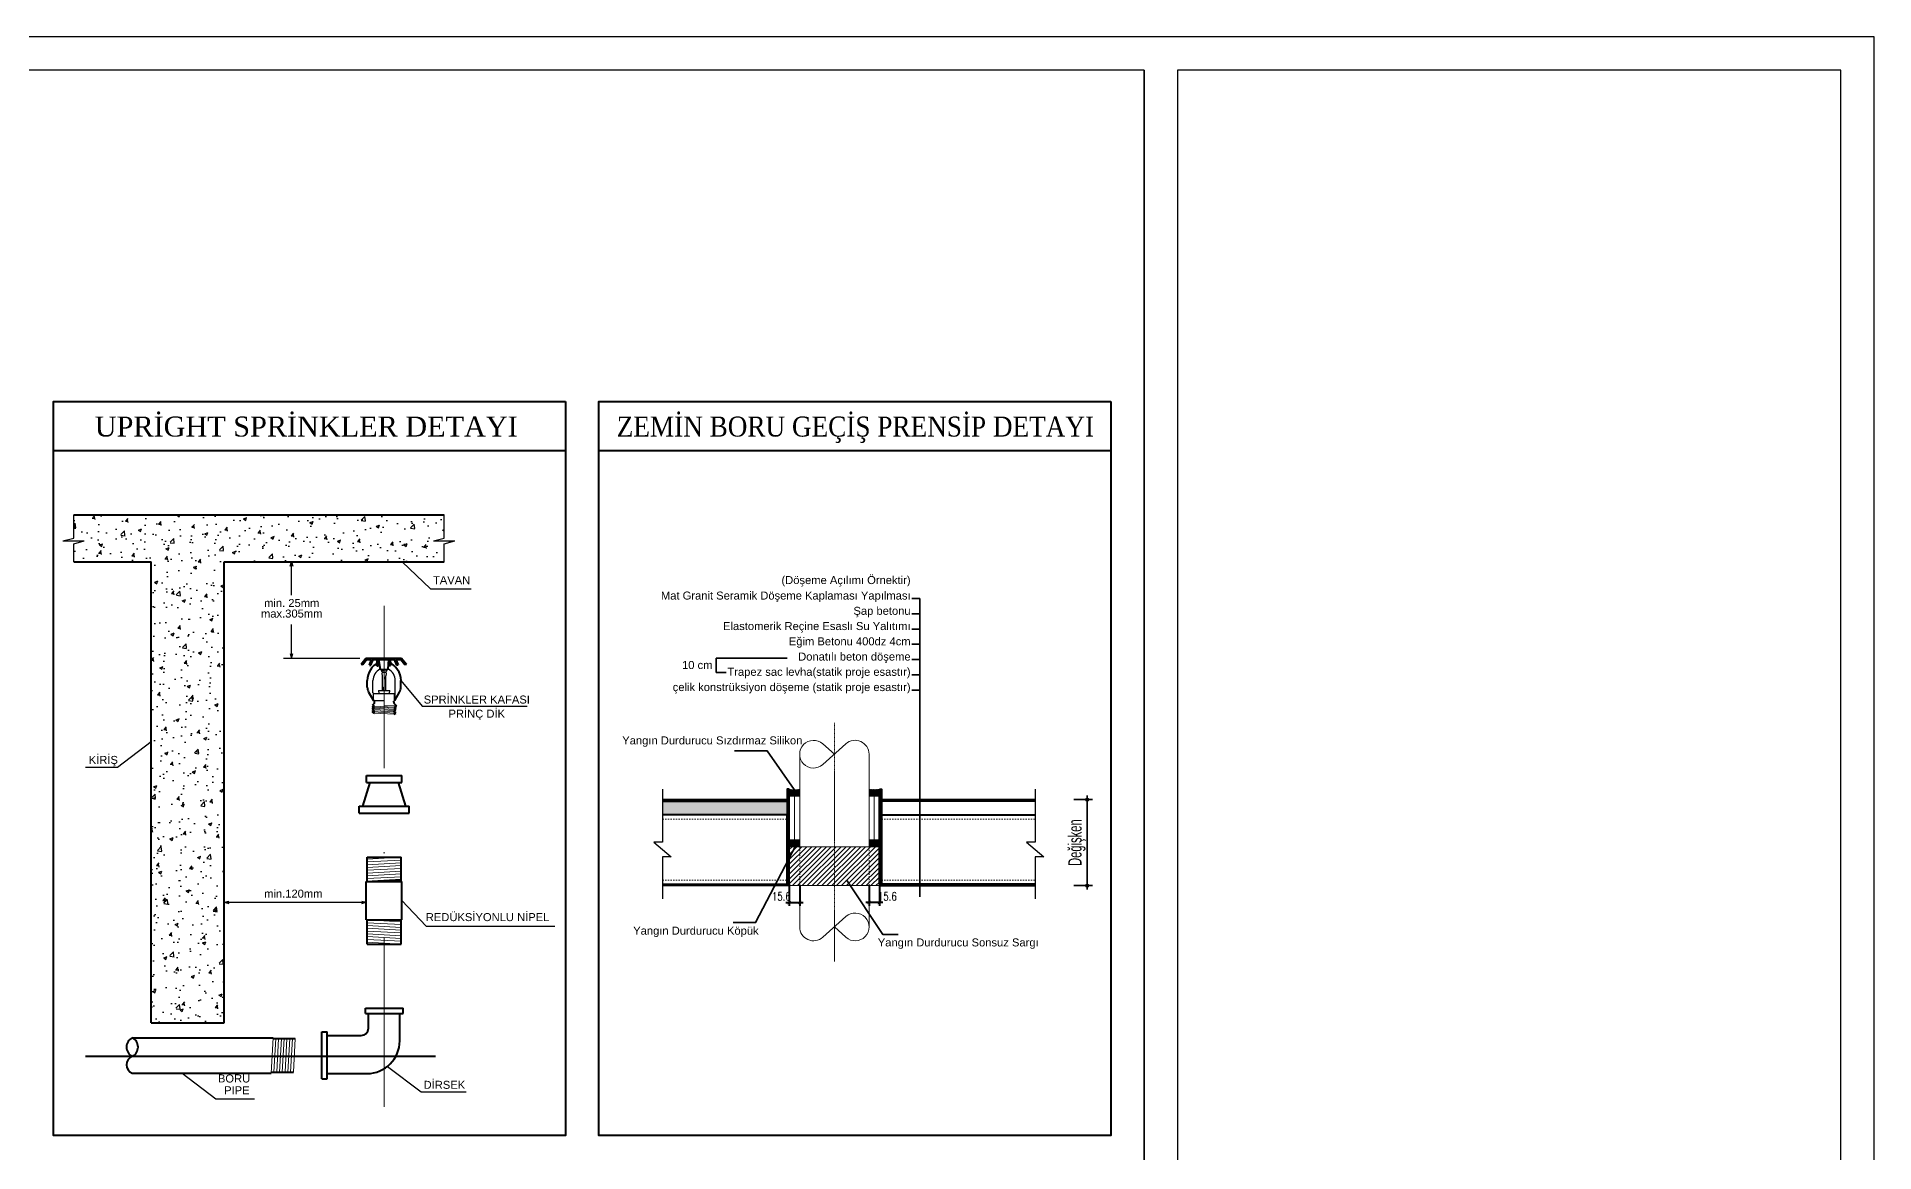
# Model space of a CAD drawing. Header units: centimetres. Extents: x 394264 to 551709, y 50011 to 59011.
# Drawn here: x 546197 to 551709, y 55663 to 59011 of the extents above; entities that cross this region are included whole.
import ezdxf
from ezdxf.enums import TextEntityAlignment as Align

# ---------------------------------------------------------------- set-up
doc = ezdxf.new("R2010")
doc.units = ezdxf.units.CM
for name, pattern in [('CENTER', [2, 1.25, -0.25, 0.25, -0.25]), ('DASHDOT', [25.4, 12.7, -6.35, 0, -6.35]), ('XKITLINE02', [4, 2, -2])]:
    doc.linetypes.add(name, pattern=pattern)
doc.layers.get('0').update_dxf_attribs({"lineweight": 9})
for name, color, linetype, lineweight in [('0-KRCN-DETAY-13', 21, 'Continuous', 13), ('0-KRCN-DETAY-25', 4, 'Continuous', 25), ('0-KRCN-DETAY-40', 3, 'Continuous', 40), ('0-KRCN-DETAY-YAZI', 71, 'Continuous', 35), ('0-KRCN-YNG-BORU', 1, 'boruYLINE', 40), ('0-KRCN-YNG-DETAY-13', 21, 'Continuous', 25), ('0-KRCN-YNG-DETAY-18', 31, 'Continuous', 18), ('0-KRCN-YNG-DETAY-25', 4, 'Continuous', 25), ('0-KRCN-YNG-DETAY-40', 3, 'Continuous', 40), ('0-KRCN-YNG-DETAY-ÇERÇEVE', 71, 'Continuous', 40), ('0-KRCN-YNG-YAZI', 71, 'Continuous', 35), ('0-KRCN-Z-ANTET', 71, 'Continuous', 30)]:
    doc.layers.add(name, color=color, linetype=linetype, lineweight=lineweight)
doc.styles.add('CAP', font='ARIALNB.TTF')
doc.styles.add('mm', font='times.ttf', dxfattribs={"height": 3.3})
doc.styles.add('ROMANS 5', font='romans.shx', dxfattribs={"width": 0.75, "height": 12.5})
doc.styles.get("Standard").update_dxf_attribs({"font": 'arial.ttf'})
doc.styles.add('Türker_Ölçü_100', font='arial.ttf', dxfattribs={"width": 0.6, "height": 20})
doc.styles.add('YAZI', font='arial.ttf', dxfattribs={"width": 0.6, "height": 40})
doc.linetypes.add('BATTING', pattern='A,0.0001,-0.1,[134,ltypeshp.shx,S=0.1,R=0,X=-0.1,Y=0],-0.2,[134,ltypeshp.shx,S=0.1,R=180,X=0.1,Y=0],-0.1', length=0.4001)
doc.linetypes.add('boruYLINE', pattern='A,50,-0.8,["Y",CAP,S=7,R=0,X=0,Y=-3],-7', length=57.8)
doc.dimstyles.new('DIM - scale5', dxfattribs={"dimtxt": 12.5, "dimasz": 5, "dimexe": 5, "dimexo": 0, "dimgap": 2.5, "dimtad": 1, "dimdec": 1, "dimrnd": 0.0025, "dimzin": 12, "dimdsep": 46, "dimtxsty": 'ROMANS 5', "dimblk": 'ARCHTICK', "dimcen": 0.05, "dimdle": 5, "dimclrd": 256, "dimclre": 256, "dimclrt": 7, "dimazin": 0, "dimtfac": 1, "dimtdec": 1, "dimtix": 1, "dimtmove": 2, "dimatfit": 2, "dimfxl": 1, "dimtolj": 1, "dimtzin": 0, "dimarcsym": 0})

# ---------------------------------------------------------------- blocks, each defined once
blk = doc.blocks.new('G$CDF806CD0')
at = {"layer": '0-KRCN-YNG-DETAY-13'}
h = blk.add_hatch(dxfattribs=at)
h.set_pattern_fill('AR-CONC', color=256, scale=0.27283, style=0)
h.set_pattern_definition([(50, (1416.027, -6418.163), (49.70544, -4.34866), [5.1974, -57.17153]), (355, (1416.027, -6418.163), (-9.6153, 52.126), [4.15793, -45.73722]), (100.451, (1420.17, -6418.526), (40.09032, 47.7771), [4.4171, -48.5883]), (46.1842, (1416.03, -6404.304), (73.9585, -11.4704), [7.7961, -85.7573]), (96.6356, (1422.19, -6405.26), (64.771, 67.5051), [6.6257, -72.8824]), (351.184, (1416.03, -6404.3), (64.7711, 67.505), [6.2369, -68.6058]), (21, (1422.957, -6407.77), (41.3651, -27.9011), [5.1974, -57.17153]), (326, (1422.957, -6407.77), (16.86145, 50.252), [4.15793, -45.73722]), (71.4514, (1426.404, -6410.094), (58.22642, 22.351), [4.4171, -48.5883]), (37.5, (1416.027, -6418.163), (0.842664, 23.06915), [0, -45.18283, 0, -46.43021, 0, -45.91047]), (7.5, (1416.027, -6418.163), (18.23041, 27.33227), [0, -26.47215, 0, -44.14335, 0, -17.49795]), (327.5, (1400.574, -6418.163), (36.993183, -1.562973), [0, -17.3247, 0, -54.05308, 0, -71.72428]), (317.5, (1393.644, -6418.163), (40.41409, 6.93711), [0, -22.52212, 0, -35.89679, 0, -50.93463])])
h.paths.add_polyline_path([(586.4, -240.6), (586.4, -213.5), (602.1, -209.4), (570.2, -209.4), (586.4, -205.2), (586.4, -170.1), (30.5, -170.1), (30.5, -205.2), (14.2, -209.4), (46.2, -209.4), (30.5, -213.5), (30.5, -240.6), (146.7, -240.6), (146.7, -932.8), (256.4, -932.8), (256.4, -751.7), (256.4, -240.6), (357.2, -240.6), (523, -240.6)])
at = {"layer": '0-KRCN-YNG-BORU'}
blk.add_line((48.1, -982.8, -108.5), (573, -982.8, -108.5), dxfattribs=at)
at = {"layer": '0-KRCN-YNG-DETAY-13'}
for p, q in [((355.2, -247.4, -108.5), (357.2, -240.6, -108.5)), ((357.2, -290.6, -108.5), (357.2, -240.6, -108.5)), ((357.2, -240.6, -108.5), (359.1, -247.4, -108.5)), ((523, -240.6, -108.5), (565.9, -281.4, -108.5)), ((565.9, -281.4, -108.5), (626.7, -281.4, -108.5)), ((357.2, -385.2, -108.5), (357.2, -334.6, -108.5)), ((345.1, -385.2, -108.5), (459.7, -385.2, -108.5)), ((355.2, -378.3, -108.5), (357.2, -385.2, -108.5)), ((357.2, -385.2, -108.5), (359.1, -378.3, -108.5)), ((521.4, -419, -108.5), (553.3, -457.2, -108.5)), ((553.3, -457.2, -108.5), (710.8, -457.2, -108.5)), ((96.2, -548.8, -108.5), (146.7, -510.6, -108.5)), ((48.2, -548.8, -108.5), (96.2, -548.8, -108.5)), ((256.4, -751.7, -108.5), (263.2, -749.8, -108.5)), ((256.4, -751.7, -108.5), (469.4, -751.7, -108.5)), ((256.4, -751.7, -108.5), (263.2, -753.7, -108.5)), ((462.6, -749.8, -108.5), (469.4, -751.7, -108.5)), ((462.6, -753.7, -108.5), (469.4, -751.7, -108.5)), ((522.7, -749.2, -108.5), (559.2, -787.4, -108.5)), ((559.2, -787.4, -108.5), (752.3, -787.4, -108.5)), ((193, -1008.2, -108.5), (243.6, -1046.4, -108.5)), ((501, -998.2, -108.5), (551.5, -1036.3, -108.5)), ((243.6, -1046.4, -108.5), (301.8, -1046.4, -108.5)), ((551.5, -1036.3, -108.5), (619.2, -1036.3, -108.5))]:
    blk.add_line(p, q, dxfattribs=at)
at = {"layer": '0-KRCN-YNG-DETAY-13', "linetype": 'DASHDOT', "lineweight": 0, "ltscale": 20}
blk.add_line((496.3, -1058.5, -108.5), (496.3, -306.8, -108.5), dxfattribs=at)
at = {"layer": '0-KRCN-YNG-DETAY-18'}
for p, q in [((491.6, -402.1, -108.5), (500.7, -402.7, -108.5)), ((491.6, -403.2, -108.5), (500.7, -403.7, -108.5)), ((491.6, -404.2, -108.5), (496.7, -404.5, -108.5)), ((494, -430.5, -108.5), (495.6, -428.9, -108.5)), ((494, -431.2, -108.5), (495.6, -429.6, -108.5)), ((494, -431.9, -108.5), (495.6, -430.3, -108.5)), ((494, -432.6, -108.5), (495.6, -431.1, -108.5)), ((496.4, -415.1, -108.5), (498.1, -413.5, -108.5)), ((496.4, -415.9, -108.5), (498.1, -414.2, -108.5)), ((496.4, -416.6, -108.5), (498.1, -414.9, -108.5)), ((478.2, -466, -108.5), (513.7, -467.7, -108.5)), ((478.3, -458.9, -108.5), (514, -460.5, -108.5)), ((478.4, -462.4, -108.5), (513.9, -464, -108.5)), ((481, -464.3, -108.5), (510.8, -465.7, -108.5)), ((481.3, -457.1, -108.5), (511, -458.7, -108.5)), ((481.4, -460.5, -108.5), (510.9, -462.2, -108.5)), ((481.9, -468, -108.5), (510.6, -469.4, -108.5)), ((496.2, -456.2, -108.5), (514.6, -456.7, -108.5)), ((470.8, -687, -108.5), (521.5, -684.1, -108.5)), ((470.8, -691.2, -108.5), (521.5, -688.3, -108.5)), ((470.8, -695.3, -108.5), (521.5, -692.5, -108.5)), ((470.8, -699.5, -108.5), (521.5, -696.7, -108.5)), ((470.8, -703.7, -108.5), (521.5, -700.8, -108.5)), ((470.8, -707.8, -108.5), (521.5, -705, -108.5)), ((470.8, -712, -108.5), (521.5, -709.2, -108.5)), ((470.8, -716.2, -108.5), (521.5, -713.3, -108.5)), ((469.4, -778.1, -108.5), (521.5, -781, -108.5)), ((470.8, -782.3, -108.5), (521.5, -785.2, -108.5)), ((470.8, -786.5, -108.5), (521.5, -789.3, -108.5)), ((470.8, -790.6, -108.5), (521.5, -793.5, -108.5)), ((470.8, -794.8, -108.5), (521.5, -797.7, -108.5)), ((470.8, -799, -108.5), (521.5, -801.8, -108.5)), ((470.8, -803.2, -108.5), (521.5, -806, -108.5)), ((470.8, -807.3, -108.5), (521.5, -810.2, -108.5)), ((470.8, -811.5, -108.5), (521.5, -814.3, -108.5)), ((326.6, -1008.2, -108.5), (329.6, -954.9, -108.5)), ((330.8, -1006.8, -108.5), (333.7, -956.1, -108.5)), ((335, -1006.8, -108.5), (337.8, -956.1, -108.5)), ((339.1, -1006.8, -108.5), (342, -956.1, -108.5)), ((343.3, -1006.8, -108.5), (346.2, -956.1, -108.5)), ((347.5, -1006.8, -108.5), (350.3, -956.1, -108.5)), ((351.6, -1006.8, -108.5), (354.5, -956.1, -108.5)), ((355.8, -1006.8, -108.5), (358.7, -956.1, -108.5)), ((360, -1006.8, -108.5), (362.8, -956.1, -108.5))]:
    blk.add_line(p, q, dxfattribs=at)
at = {"layer": '0-KRCN-YNG-DETAY-25'}
for p, q in [((30.5, -205.2, -108.5), (30.5, -170.1, -108.5)), ((586.4, -205.2, -108.5), (586.4, -170.1, -108.5)), ((14.2, -209.4, -108.5), (30.5, -205.2, -108.5)), ((14.2, -209.4, -108.5), (46.2, -209.4, -108.5)), ((30.5, -213.5, -108.5), (46.2, -209.4, -108.5)), ((30.5, -240.6, -108.5), (30.5, -213.5, -108.5)), ((570.2, -209.4, -108.5), (586.4, -205.2, -108.5)), ((570.2, -209.4, -108.5), (602.1, -209.4, -108.5)), ((586.4, -213.5, -108.5), (602.1, -209.4, -108.5)), ((586.4, -240.6, -108.5), (586.4, -213.5, -108.5)), ((489.8, -401.9, -108.5), (496.2, -401.9, -108.5)), ((491.6, -402.1, -108.5), (491.9, -401.9, -108.5)), ((491.6, -402.1, -108.5), (492.5, -402.7, -108.5)), ((491.6, -403.2, -108.5), (492.5, -402.7, -108.5)), ((491.6, -403.2, -108.5), (492.5, -403.7, -108.5)), ((491.6, -404.2, -108.5), (492.5, -403.7, -108.5)), ((491.6, -404.2, -108.5), (492.5, -404.7, -108.5)), ((492.3, -404.8, -108.5), (492.5, -404.7, -108.5)), ((492.3, -404.8, -108.5), (493.6, -406.2, -108.5)), ((493.6, -406.2, -108.5), (498.7, -406.2, -108.5)), ((493.6, -433.7, -108.5), (493.6, -411.8, -108.5)), ((496.2, -401.9, -108.5), (502.5, -401.9, -108.5)), ((498.7, -406.2, -108.5), (500.3, -404.5, -108.5)), ((498.7, -433.7, -108.5), (498.7, -411.8, -108.5)), ((499.8, -402.1, -108.5), (500.1, -401.9, -108.5)), ((499.8, -402.1, -108.5), (500.7, -402.7, -108.5)), ((499.8, -403.2, -108.5), (500.7, -402.7, -108.5)), ((499.8, -403.2, -108.5), (500.7, -403.7, -108.5)), ((499.8, -404.2, -108.5), (500.7, -403.7, -108.5)), ((499.8, -404.2, -108.5), (500.3, -404.5, -108.5)), ((479.4, -437.3, -108.5), (479.4, -419, -108.5)), ((480.2, -448.8, -108.5), (480.2, -438.2, -108.5)), ((480.3, -438.2, -108.5), (496.2, -438.2, -108.5)), ((487.6, -433.6, -108.5), (496.2, -433.6, -108.5)), ((487.6, -433.6, -108.5), (488, -438.2, -108.5)), ((496.2, -433.6, -108.5), (504.7, -433.6, -108.5)), ((496.2, -438.2, -108.5), (512, -438.2, -108.5)), ((504.3, -438.2, -108.5), (504.7, -433.6, -108.5)), ((512.9, -437.3, -108.5), (512.9, -419, -108.5)), ((480.2, -448.8, -108.5), (496.2, -448.8, -108.5))]:
    blk.add_line(p, q, dxfattribs=at)
for centre, radius, start, end in [((498.6, -419, -108.5), 19.2, 117.266, 180), ((496.2, -408.5, -108.5), 3.37, 136.8087, 209.1417), ((490.3, -411.8, -108.5), 3.37, 0, 29.1417), ((496.2, -408.5, -108.5), 3.37, 330.8583, 43.1913), ((502, -411.8, -108.5), 3.37, 150.8583, 180), ((493.7, -419, -108.5), 19.2, 0, 62.734), ((480.3, -437.3, -108.5), 0.852, 180, 270), ((512, -437.3, -108.5), 0.852, 270, 0)]:
    blk.add_arc(centre, radius, start, end, dxfattribs=at)
at = {"layer": '0-KRCN-YNG-DETAY-40'}
for p, q in [((30.5, -170.1, -108.5), (586.4, -170.1, -108.5)), ((30.5, -240.6, -108.5), (146.7, -240.6, -108.5)), ((146.7, -932.8, -108.5), (146.7, -240.6, -108.5)), ((256.4, -932.8, -108.5), (256.4, -240.6, -108.5)), ((256.4, -240.6, -108.5), (586.4, -240.6, -108.5)), ((461.5, -394.4, -108.5), (468.7, -385.2, -108.5)), ((468.7, -385.2, -108.5), (522.3, -385.2, -108.5)), ((522.3, -385.2, -108.5), (529.6, -394.4, -108.5)), ((461.5, -394.4, -108.5), (464, -394.6, -108.5)), ((464, -394.6, -108.5), (469.7, -387.3, -108.5)), ((469.7, -387.3, -108.5), (477.4, -387.3, -108.5)), ((474, -395.7, -108.5), (477.4, -387.3, -108.5)), ((474, -395.7, -108.5), (476.2, -395.9, -108.5)), ((476.2, -395.9, -108.5), (479.7, -387.3, -108.5)), ((479.7, -387.3, -108.5), (485.9, -387.3, -108.5)), ((485.1, -396.8, -108.5), (485.9, -387.3, -108.5)), ((485.1, -396.8, -108.5), (487.2, -397.1, -108.5)), ((487.2, -397.1, -108.5), (488, -387.3, -108.5)), ((487.9, -387.3, -108.5), (490.1, -401.9, -108.5)), ((488, -387.3, -108.5), (503.1, -387.3, -108.5)), ((502.2, -401.9, -108.5), (503.1, -387.3, -108.5)), ((503.1, -387.3, -108.5), (503.9, -396.5, -108.5)), ((503.9, -396.5, -108.5), (505.9, -396.4, -108.5)), ((505.2, -387.3, -108.5), (511.4, -387.3, -108.5)), ((505.2, -387.3, -108.5), (505.9, -396.4, -108.5)), ((511.4, -387.3, -108.5), (514.8, -395.7, -108.5)), ((513.7, -387.3, -108.5), (517, -395.5, -108.5)), ((513.7, -387.3, -108.5), (521.3, -387.3, -108.5)), ((514.8, -395.7, -108.5), (517, -395.5, -108.5)), ((521.3, -387.3, -108.5), (527.1, -394.6, -108.5)), ((527.1, -394.6, -108.5), (529.6, -394.4, -108.5)), ((470.9, -428.7, -108.5), (470.9, -419, -108.5)), ((472.9, -436.2, -108.5), (480.2, -448.8, -108.5)), ((512.1, -448.8, -108.5), (519.4, -436.2, -108.5)), ((512.1, -448.8, -108.5), (512.1, -438.2, -108.5)), ((521.4, -428.7, -108.5), (521.4, -419, -108.5)), ((478.2, -466, -108.5), (481.5, -464, -108.5)), ((478.2, -466, -108.5), (481.9, -468, -108.5)), ((478.3, -458.9, -108.5), (481.3, -457.1, -108.5)), ((478.3, -458.9, -108.5), (481.4, -460.5, -108.5)), ((478.4, -462.4, -108.5), (481.4, -460.5, -108.5)), ((478.4, -462.4, -108.5), (481.5, -464, -108.5)), ((478.7, -455.7, -108.5), (480.7, -453.8, -108.5)), ((478.7, -455.7, -108.5), (481.3, -457.1, -108.5)), ((481.7, -451.3, -108.5), (481.7, -450, -108.5)), ((510.6, -451.3, -108.5), (510.6, -450, -108.5)), ((510.6, -469.4, -108.5), (513.7, -467.7, -108.5)), ((510.7, -465.7, -108.5), (513.7, -467.7, -108.5)), ((510.8, -465.7, -108.5), (513.9, -464, -108.5)), ((510.9, -462.2, -108.5), (514, -460.5, -108.5)), ((510.9, -462.2, -108.5), (513.9, -464, -108.5)), ((511, -458.7, -108.5), (514.6, -456.7, -108.5)), ((511, -458.7, -108.5), (514, -460.5, -108.5)), ((511.6, -453.8, -108.5), (514.6, -456.7, -108.5)), ((464.1, -607.4, -108.5), (475, -571.8, -108.5)), ((469.5, -571.8, -108.5), (469.5, -561.2, -108.5)), ((469.6, -561.2, -108.5), (522.9, -561.2, -108.5)), ((469.6, -571.8, -108.5), (469.7, -571.8, -108.5)), ((469.6, -571.8, -108.5), (522.8, -571.8, -108.5)), ((517.3, -571.8, -108.5), (528.2, -607.4, -108.5)), ((522.8, -571.8, -108.5), (522.8, -561.2, -108.5)), ((458.6, -618.1, -108.5), (458.6, -607.4, -108.5)), ((458.6, -607.4, -108.5), (533.7, -607.4, -108.5)), ((458.6, -618.1, -108.5), (533.7, -618.1, -108.5)), ((533.7, -618.1, -108.5), (533.7, -607.4, -108.5)), ((470.8, -684.1, -108.5), (521.5, -684.1, -108.5)), ((470.8, -720.3, -108.5), (470.8, -684.1, -108.5)), ((521.5, -720.4, -108.5), (521.5, -684.1, -108.5)), ((469.4, -720.4, -108.5), (521.5, -717.5, -108.5)), ((469.4, -720.4, -108.5), (522.7, -720.4, -108.5)), ((469.4, -778.1, -108.5), (469.4, -720.4, -108.5)), ((522.7, -778.1, -108.5), (522.7, -720.4, -108.5)), ((469.4, -778.1, -108.5), (522.7, -778.1, -108.5)), ((470.8, -814.3, -108.5), (470.8, -778.2, -108.5)), ((521.5, -814.3, -108.5), (521.5, -778.1, -108.5)), ((470.8, -814.3, -108.5), (521.5, -814.3, -108.5)), ((146.7, -932.8, -108.5), (256.4, -932.8, -108.5)), ((468.1, -918.5, -108.5), (468.1, -910.5, -108.5)), ((468.1, -910.5, -108.5), (524.5, -910.5, -108.5)), ((468.1, -918.5, -108.5), (524.5, -918.5, -108.5)), ((472.5, -940.7, -108.5), (472.5, -918.5, -108.5)), ((519.6, -959.6, -108.5), (519.6, -918.5, -108.5)), ((524.5, -918.5, -108.5), (524.5, -910.5, -108.5)), ((118.4, -954.9, -108.5), (329.6, -954.9, -108.5)), ((329.4, -956.1, -108.5), (362.8, -956.1, -108.5)), ((402.6, -1016.7, -108.5), (402.6, -946.2, -108.5)), ((402.6, -946.2, -108.5), (410.6, -946.2, -108.5)), ((410.6, -1016.7, -108.5), (410.6, -946.2, -108.5)), ((410.6, -951.7, -108.5), (461.6, -951.7, -108.5)), ((118.4, -1008.2, -108.5), (326.6, -1008.2, -108.5)), ((326.7, -1006.8, -108.5), (360, -1006.8, -108.5)), ((402.6, -1016.7, -108.5), (410.6, -1016.7, -108.5)), ((410.6, -1008.8, -108.5), (470.5, -1008.8, -108.5))]:
    blk.add_line(p, q, dxfattribs=at)
for centre, radius, start, end in [((502, -419, -108.5), 31.1, 117.2995, 180), ((487, -390.1, -108.5), 1.43, 298.3142, 339.5764), ((504.2, -390, -108.5), 1.43, 200.4236, 241.6858), ((489.3, -420.1, -108.5), 32.2, 1.9898, 63.6228), ((485.8, -428.7, -108.5), 14.9, 180, 210), ((506.5, -428.7, -108.5), 14.9, 330, 0), ((480.5, -450, -108.5), 1.19, 0, 90), ((478.3, -451.3, -108.5), 3.41, 315, 0), ((511.8, -450, -108.5), 1.19, 90, 180), ((514, -451.3, -108.5), 3.41, 180, 225), ((125.4, -968.9, -108.5), 15.7, 116.8487, 243.1513), ((111.3, -968.9, -108.5), 15.7, 296.8487, 63.1513), ((461.6, -940.7, -108.5), 10.9, 270, 0), ((470.5, -959.6, -108.5), 49.1, 270, 0), ((123.1, -995.5, -108.5), 13.5, 110.5773, 249.4227)]:
    blk.add_arc(centre, radius, start, end, dxfattribs=at)
at = {"layer": '0-KRCN-YNG-DETAY-ÇERÇEVE'}
blk.add_line((0, -73.9), (768.2, -73.9), dxfattribs=at)
blk.add_lwpolyline([(768.2, 0), (768.2, -1101.8), (0, -1101.8), (0, 0)], close=True, dxfattribs=at)
at = {"layer": '0-KRCN-YNG-YAZI'}
for s, height, style, p in [('UPRİGHT SPRİNKLER DETAYI', 30, 'mm', (379.3, -52.7)), ('TAVAN', 12, 'YAZI', (597.3, -274.3, -108.5)), ('min. 25mm', 12, 'YAZI', (357.5, -308.5, -108.5)), ('max.305mm', 12, 'YAZI', (357.5, -324.4, -108.5)), ('SPRİNKLER KAFASI', 12.005, 'YAZI', (635.1, -453.4, -108.5)), ('PRİNÇ DİK', 12, 'YAZI', (635.1, -474.6, -108.5)), ('KİRİŞ', 12, 'YAZI', (74.9, -544, -108.5)), ('min.120mm', 12, 'YAZI', (359.9, -744.7, -108.5)), ('REDÜKSİYONLU NİPEL', 12.005, 'YAZI', (651.3, -779.9, -108.5)), ('BORU', 12, 'YAZI', (271, -1022.1, -108.5)), ('DİRSEK', 12, 'YAZI', (586.5, -1031.6, -108.5)), ('PIPE', 12, 'YAZI', (275.2, -1039.8, -108.5))]:
    blk.add_text(s, height=height, dxfattribs=dict(at, style=style)).set_placement(p, align=Align.CENTER)
blk = doc.blocks.new('*U197')
at = {"layer": '0-KRCN-YNG-DETAY-ÇERÇEVE', "xscale": 2, "yscale": 2, "zscale": 2}
blk.add_blockref('G$CDF806CD0', (0, 0), dxfattribs=at)
blk = doc.blocks.new('_ArchTick')
at = {"color": 0, "linetype": 'ByBlock', "const_width": 0.15}
blk.add_lwpolyline([(-0.5, -0.5), (0.5, 0.5)], dxfattribs=at)
blk = doc.blocks.new('*D249')
at = {"layer": '0-KRCN-DETAY-YAZI', "linetype": 'ByBlock', "lineweight": -2, "transparency": 16777216}
for p, q in [((405.3, -726.7), (405.3, -757.1)), ((420.9, -726.7), (420.9, -757.1)), ((425.9, -752.1), (400.3, -752.1))]:
    blk.add_line(p, q, dxfattribs=at)
at = {"layer": 'Defpoints', "color": 0, "transparency": 16777216}
for p in [(405.3, -726.7), (420.9, -726.7), (405.3, -752.1)]:
    blk.add_point(p, dxfattribs=at)
at = {"layer": '0-KRCN-DETAY-YAZI', "linetype": 'ByBlock', "lineweight": -2, "transparency": 16777216, "xscale": 5, "yscale": 5, "zscale": 5, "rotation": 180}
blk.add_blockref('_ArchTick', (405.3, -752.1), dxfattribs=at)
at = {"layer": '0-KRCN-DETAY-YAZI', "linetype": 'ByBlock', "lineweight": -2, "transparency": 16777216, "xscale": 5, "yscale": 5, "zscale": 5}
blk.add_blockref('_ArchTick', (420.9, -752.1), dxfattribs=at)
at = {"layer": '0-KRCN-DETAY-YAZI', "color": 7, "lineweight": 0, "transparency": 16777216, "insert": (432.8, -742.8), "char_height": 12.5, "attachment_point": 5, "style": 'ROMANS 5'}
blk.add_mtext('\\A1;15.6', dxfattribs=at)
blk = doc.blocks.new('*D250')
at = {"layer": '0-KRCN-DETAY-YAZI', "linetype": 'ByBlock', "lineweight": -2, "transparency": 16777216}
for p, q in [((285.6, -726.7), (285.6, -757.1)), ((301.3, -726.7), (301.3, -757.1)), ((280.6, -752.1), (306.3, -752.1))]:
    blk.add_line(p, q, dxfattribs=at)
at = {"layer": 'Defpoints', "color": 0, "transparency": 16777216}
for p in [(285.6, -726.7), (301.3, -726.7), (301.3, -752.1)]:
    blk.add_point(p, dxfattribs=at)
at = {"layer": '0-KRCN-DETAY-YAZI', "linetype": 'ByBlock', "lineweight": -2, "transparency": 16777216, "xscale": 5, "yscale": 5, "zscale": 5, "rotation": 180}
blk.add_blockref('_ArchTick', (285.6, -752.1), dxfattribs=at)
at = {"layer": '0-KRCN-DETAY-YAZI', "linetype": 'ByBlock', "lineweight": -2, "transparency": 16777216, "xscale": 5, "yscale": 5, "zscale": 5}
blk.add_blockref('_ArchTick', (301.3, -752.1), dxfattribs=at)
at = {"layer": '0-KRCN-DETAY-YAZI', "color": 7, "lineweight": 0, "transparency": 16777216, "insert": (273.8, -742.8), "char_height": 12.5, "attachment_point": 5, "style": 'ROMANS 5'}
blk.add_mtext('\\A1;15.6', dxfattribs=at)
blk = doc.blocks.new('G$C9C654D03')
at = {"layer": '0-KRCN-DETAY-13'}
h = blk.add_hatch(dxfattribs=at)
h.set_pattern_fill('_USER', color=256, scale=1.040763, angle=45, style=0, pattern_type=0)
h.set_pattern_definition([(45, (-234993.522, -7224.3125), (-0.735930735, 0.735930735), [])])
h.paths.add_polyline_path([(282.52, -582.03), (285.65, -582.03), (285.65, -724.61), (282.52, -724.61)])
at = {"layer": '0-KRCN-DETAY-13', "linetype": 'Continuous', "lineweight": 0}
h = blk.add_hatch(dxfattribs=at)
h.set_pattern_fill('_USER', color=256, scale=0.650477, angle=225, style=0, pattern_type=0)
h.set_pattern_definition([(315, (135636.169, 30940.4857), (-0.4599567094, -0.4599567094), [])])
edge = h.paths.add_edge_path()
edge.add_line((301.26, -582.03), (301.26, -592.44))
edge.add_line((301.26, -592.44), (285.65, -592.44))
edge.add_line((285.65, -592.44), (285.65, -582.03))
edge.add_arc((293.45, -551.29), 31.71, 255.74997, 284.25003)
h = blk.add_hatch(dxfattribs=at)
h.set_pattern_fill('_USER', color=256, scale=0.650477, angle=225, style=0, pattern_type=0)
h.set_pattern_definition([(225, (-134934.78183, 30940.4857), (0.4599567094, -0.4599567094), [])])
edge = h.paths.add_edge_path()
edge.add_line((405.33, -582.03), (405.33, -592.44))
edge.add_line((405.33, -592.44), (420.95, -592.44))
edge.add_line((420.95, -592.44), (420.95, -582.03))
edge.add_arc((413.14, -554.76), 28.36, 254.02452, 285.97548, ccw=False)
at = {"layer": '0-KRCN-DETAY-13'}
h = blk.add_hatch(dxfattribs=at)
h.set_pattern_fill('_USER', color=256, scale=1.040763, angle=45, style=0, pattern_type=0)
h.set_pattern_definition([(45, (-234855.1005, -7224.3125), (-0.735930735, 0.735930735), [])])
h.paths.add_polyline_path([(420.95, -582.03), (424.07, -582.03), (424.07, -724.61), (420.95, -724.61)])
at = {"layer": '0-KRCN-DETAY-13', "linetype": 'Continuous', "lineweight": 0}
h = blk.add_hatch(dxfattribs=at)
h.set_pattern_fill('_USER', color=256, scale=0.650477, angle=225, style=0, pattern_type=0)
h.set_pattern_definition([(45, (135636.169, -32190.9285), (-0.4599567094, 0.4599567094), [])])
edge = h.paths.add_edge_path()
edge.add_line((301.26, -668.41), (301.26, -658.01))
edge.add_line((301.26, -658.01), (285.65, -658.01))
edge.add_line((285.65, -658.01), (285.65, -668.41))
edge.add_arc((293.45, -699.15), 31.71, 75.74997, 104.25003, ccw=False)
h = blk.add_hatch(dxfattribs=at)
h.set_pattern_fill('_USER', color=256, scale=0.650477, angle=225, style=0, pattern_type=0)
h.set_pattern_definition([(45, (135755.8568, -32190.9285), (-0.4599567094, 0.4599567094), [])])
edge = h.paths.add_edge_path()
edge.add_line((420.95, -668.41), (420.95, -658.01))
edge.add_line((420.95, -658.01), (405.33, -658.01))
edge.add_line((405.33, -658.01), (405.33, -668.41))
edge.add_arc((413.14, -699.15), 31.71, 75.74997, 104.25003, ccw=False)
h = blk.add_hatch(dxfattribs=at)
h.set_pattern_fill('_USER', color=256, scale=5.203816, angle=45, style=0, pattern_type=0)
h.set_pattern_definition([(45, (213846.2413, -51575.2116), (-3.67965367, 3.67965367), [])])
h.paths.add_polyline_path([(420.95, -726.7), (420.95, -668.41), (285.65, -668.41), (285.65, -726.7)])
at = {"layer": '0-KRCN-DETAY-13', "linetype": 'CENTER', "ltscale": 0.2}
blk.add_line((353.3, -840.69, 60691.07), (353.3, -482.59, 60691.07), dxfattribs=at)
at = {"layer": '0-KRCN-DETAY-13', "linetype": 'BATTING', "lineweight": 0, "ltscale": 0.7}
for p, q in [((293.45, -658.01, 60691.07), (293.45, -592.44, 60691.07)), ((413.14, -658.01, 60691.07), (413.14, -592.44, 60691.07))]:
    blk.add_line(p, q, dxfattribs=at)
at = {"layer": '0-KRCN-DETAY-13', "linetype": 'Continuous', "lineweight": 0, "elevation": 60691.07}
for points in [[(301.26, -582.03), (301.26, -592.44), (285.65, -592.44), (285.65, -582.03, 0.125)], [(405.33, -582.03), (405.33, -592.44), (420.95, -592.44), (420.95, -582.03, -0.125)], [(301.26, -668.41), (301.26, -658.01), (285.65, -658.01), (285.65, -668.41, -0.125)], [(405.33, -668.41), (405.33, -658.01), (420.95, -658.01), (420.95, -668.41, 0.125)]]:
    blk.add_lwpolyline(points, format="xyb", close=True, dxfattribs=at)
at = {"layer": '0-KRCN-DETAY-13', "elevation": 60691.07}
blk.add_lwpolyline([(424.07, -620.54), (654.6, -620.54), (654.6, -599.72), (424.07, -599.72)], close=True, dxfattribs=at)
at = {"layer": '0-KRCN-DETAY-13', "linetype": 'Continuous', "lineweight": 0, "elevation": 60691.07}
blk.add_lwpolyline([(285.65, -726.7), (420.95, -726.7), (420.95, -668.41), (285.65, -668.41)], close=True, dxfattribs=at)
at = {"layer": '0-KRCN-DETAY-13'}
blk.add_solid([(282.52, -599.72, 60691.07), (95.49, -599.72, 60691.07), (282.52, -620.54, 60691.07), (95.49, -620.54, 60691.07)], dxfattribs=at)
at = {"layer": '0-KRCN-DETAY-25', "elevation": 60691.07}
for points in [[(95.49, -582.03), (95.49, -661.65), (82.48, -661.65), (108.5, -683.5), (95.49, -683.5), (95.49, -746.47)], [(654.6, -582.03), (654.6, -661.65), (641.59, -661.65), (667.61, -683.5), (654.6, -683.5), (654.6, -746.47)]]:
    blk.add_lwpolyline(points, dxfattribs=at)
at = {"layer": '0-KRCN-DETAY-40', "lineweight": 20, "ltscale": 1.1}
for p, q in [((301.26, -668.41, 60691.07), (301.26, -529.43, 60691.07)), ((405.33, -668.41, 60691.07), (405.33, -529.43, 60691.07)), ((301.26, -788.65, 60691.07), (301.26, -726.7, 60691.07)), ((405.33, -788.65, 60691.07), (405.33, -726.7, 60691.07))]:
    blk.add_line(p, q, dxfattribs=at)
at = {"layer": '0-KRCN-DETAY-40'}
for p, q in [((95.49, -597.64, 60691.07), (281.48, -597.64, 60691.07)), ((281.48, -599.72, 60691.07), (281.48, -597.64, 60691.07)), ((425.11, -597.64, 60691.07), (654.6, -597.64, 60691.07)), ((425.11, -599.72, 60691.07), (425.11, -597.64, 60691.07)), ((282.52, -724.61, 60691.07), (282.52, -620.54, 60691.07)), ((424.07, -724.61, 60691.07), (424.07, -620.54, 60691.07))]:
    blk.add_line(p, q, dxfattribs=at)
at = {"layer": '0-KRCN-DETAY-40', "linetype": 'XKITLINE02', "lineweight": 0}
for p, q in [((95.49, -626.78, 60691.07), (282.52, -626.78, 60691.07)), ((424.07, -626.78, 60691.07), (654.6, -626.78, 60691.07)), ((301.26, -726.7, 60691.07), (301.26, -668.41, 60691.07)), ((405.33, -726.7, 60691.07), (405.33, -668.41, 60691.07)), ((95.49, -718.37, 60691.07), (282.52, -718.37, 60691.07)), ((424.07, -718.37, 60691.07), (654.6, -718.37, 60691.07))]:
    blk.add_line(p, q, dxfattribs=at)
at = {"layer": '0-KRCN-DETAY-40', "lineweight": 20, "ltscale": 1.1, "elevation": 60691.07}
for points in [[(405.33, -529.43, 0.6482315), (370.64, -513.91), (335.95, -544.94, -2.236068), (335.95, -513.91), (353.3, -529.43)], [(301.26, -788.65, 0.6482315), (335.95, -804.17), (370.64, -773.14, -2.236068), (370.64, -804.17), (353.3, -788.65)]]:
    blk.add_lwpolyline(points, format="xyb", dxfattribs=at)
at = {"layer": '0-KRCN-DETAY-40', "elevation": 60691.07}
for points in [[(95.49, -599.72), (282.52, -599.72), (282.52, -620.54), (95.49, -620.54)], [(95.49, -599.72), (282.52, -599.72), (282.52, -620.54), (95.49, -620.54)], [(654.6, -599.72), (424.07, -599.72), (424.07, -620.54), (654.6, -620.54)], [(95.49, -724.61), (285.65, -724.61), (285.65, -726.7), (95.49, -726.7)]]:
    blk.add_lwpolyline(points, dxfattribs=at)
for points in [[(285.65, -582.03), (282.52, -582.03), (282.52, -724.61), (285.65, -724.61)], [(420.95, -582.03), (424.07, -582.03), (424.07, -724.61), (420.95, -724.61)], [(420.95, -726.7), (654.6, -726.7), (654.6, -724.61), (420.95, -724.61)]]:
    blk.add_lwpolyline(points, close=True, dxfattribs=at)
at = {"layer": '0-KRCN-DETAY-40'}
for points in [[(285.65, -724.61, 60691.07), (95.49, -724.61, 60691.07), (285.65, -726.7, 60691.07), (95.49, -726.7, 60691.07)], [(420.95, -724.61, 60691.07), (654.6, -724.61, 60691.07), (420.95, -726.7, 60691.07), (654.6, -726.7, 60691.07)]]:
    blk.add_solid(points, dxfattribs=at)
at = {"layer": '0-KRCN-YNG-DETAY-ÇERÇEVE'}
blk.add_line((0, -73.9), (768.18, -73.9), dxfattribs=at)
blk.add_lwpolyline([(768.18, 0), (768.18, -1101.82), (0, -1101.82), (0, 0)], close=True, dxfattribs=at)
at = {"layer": '0-KRCN-YNG-YAZI'}
for p, q in [((481.27, -295.76, 60691.07), (469.27, -295.76, 60691.07)), ((481.27, -743.35, 60691.07), (481.27, -295.76, 60691.07)), ((481.27, -318.65, 60691.07), (469.27, -318.65, 60691.07)), ((481.27, -341.54, 60691.07), (469.27, -341.54, 60691.07)), ((176.08, -406.88, 60691.07), (176.08, -385.51, 60691.07)), ((481.27, -364.43, 60691.07), (469.27, -364.43, 60691.07)), ((481.27, -387.32, 60691.07), (469.27, -387.32, 60691.07)), ((481.27, -387.32, 60691.07), (469.27, -387.32, 60691.07)), ((481.27, -410.2, 60691.07), (469.27, -410.2, 60691.07)), ((481.27, -410.2, 60691.07), (469.27, -410.2, 60691.07)), ((481.27, -433.09, 60691.07), (469.27, -433.09, 60691.07)), ((481.27, -433.09, 60691.07), (469.27, -433.09, 60691.07)), ((712.65, -597.64, 60691.07), (740.65, -597.64, 60691.07)), ((730.15, -597.64, 60691.07), (735.15, -597.64, 60691.07)), ((732.65, -591.64, 60691.07), (732.65, -603.64, 60691.07)), ((732.65, -598.04, 60691.07), (732.65, -726.3, 60691.07)), ((712.65, -726.7, 60691.07), (740.65, -726.7, 60691.07)), ((730.15, -726.7, 60691.07), (735.15, -726.7, 60691.07)), ((732.65, -720.7, 60691.07), (732.65, -732.7, 60691.07))]:
    blk.add_line(p, q, dxfattribs=at)
at = {"layer": '0-KRCN-YNG-YAZI', "elevation": 60691.07}
for points in [[(282.53, -385.51), (176.08, -385.51)], [(190.96, -406.88), (176.08, -406.88)], [(296.57, -587.4), (252.52, -524.52), (203.33, -524.52)], [(296.57, -664.27), (235.12, -782.24), (201.74, -782.24)], [(449.09, -800.09), (426.19, -800.09), (371.4, -717.76)]]:
    blk.add_lwpolyline(points, dxfattribs=at)
at = {"layer": '0-KRCN-YNG-YAZI'}
for centre in [(732.65, -597.64, 60691.07), (732.65, -726.7, 60691.07)]:
    blk.add_circle(centre, 2, dxfattribs=at)
at = {"layer": '0-KRCN-YNG-YAZI', "style": 'mm', "width": 0.9}
blk.add_text('ZEMİN BORU GEÇİŞ PRENSİP DETAYI', height=30, dxfattribs=at).set_placement((384.84, -52.73), align=Align.CENTER)
at = {"layer": '0-KRCN-YNG-YAZI'}
for s, insert, char_height, attachment_point in [('(Döşeme Açılımı Örnektir)', (467.66, -262.1, 60691.07), 12.0015, 3), ('Mat Granit Seramik Döşeme Kaplaması Yapılması ', (467.66, -285.36, 60691.07), 12.0015, 3), ('Elastomerik Reçine Esaslı Su Yalıtımı ', (467.66, -331.14, 60691.07), 12.0015, 3), ('Şap betonu', (467.66, -308.25, 60691.07), 12.001, 3), ('\\A1;Eğim Betonu 400dz 4cm', (467.66, -354.03, 60691.07), 12.0015, 3), ('\\A1;{\\fArial|b0|i0|c162|p34;Donatılı beton döşeme  }', (467.66, -376.91, 60691.07), 12.0015, 3), ('\\A1;{\\fArial|b0|i0|c162|p34;10 cm} ', (170.46, -389.61, 60691.07), 12.0015, 3), ('\\A1;Trapez sac levha({\\A0;statik proje} esastır)  ', (467.66, -399.8, 60691.07), 12.0015, 3), ('çelik konstrüksiyon döşeme (statik proje esastır)', (467.66, -422.69, 60691.07), 12.0015, 3), ('Yangın Durdurucu Sızdırmaz Silikon', (35.08, -502.72, 60691.07), 12.0015, 1), ('Yangın Durdurucu Köpük', (51.49, -788.24, 60691.07), 12.0015, 1), ('Yangın Durdurucu Sonsuz Sargı', (418.41, -805.91, 60691.07), 12.0015, 1)]:
    blk.add_mtext(s, dxfattribs=dict(at, insert=insert, char_height=char_height, attachment_point=attachment_point))
at = {"layer": '0-KRCN-YNG-YAZI', "insert": (717.21, -662.17, 60691.07), "char_height": 20, "attachment_point": 5, "rotation": 90, "style": 'Türker_Ölçü_100'}
blk.add_mtext('\\A1;Değişken', dxfattribs=at)
at = {"layer": '0-KRCN-DETAY-YAZI', "lineweight": 0}
dim = blk.add_linear_dim(base=(301.26, -752.06, 60691.07), p1=(285.65, -726.7, 60691.07), p2=(301.26, -726.7, 60691.07), dimstyle='DIM - scale5', dxfattribs=at)
dim.commit()
dim.dimension.update_dxf_attribs({"geometry": '*D250', "text_midpoint": (273.83, -742.8, 60691.07), "dimtype": 160})
dim = blk.add_linear_dim(base=(405.33, -752.06, 60691.07), p1=(420.95, -726.7, 60691.07), p2=(405.33, -726.7, 60691.07), angle=180, dimstyle='DIM - scale5', dxfattribs=at)
dim.commit()
dim.dimension.update_dxf_attribs({"geometry": '*D249', "text_midpoint": (432.76, -742.8, 60691.07), "dimtype": 160})
blk = doc.blocks.new('*U246')
at = {"layer": '0-KRCN-YNG-DETAY-ÇERÇEVE', "xscale": 2, "yscale": 2, "zscale": 2}
blk.add_blockref('G$C9C654D03', (0, 0), dxfattribs=at)

msp = doc.modelspace()

# ---------------------------------------------------------------- linework, layer by layer
at = {"layer": '0-KRCN-Z-ANTET'}
for points in [[(394264.1, 50011.3), (551709.3, 50011.3), (551709.3, 59011.3), (394264.1, 59011.3)], [(536428.4, 50111.3), (549519.3, 50111.3), (549519.3, 58911.3), (536428.4, 58911.3)]]:
    msp.add_lwpolyline(points, close=True, dxfattribs=at)
for points in [[(549519.3, 58911.3), (549519.3, 50111.3)], [(549619.3, 58911.3), (549619.3, 50111.3)], [(549619.3, 50111.3), (551609.3, 50111.3), (551609.3, 58911.3), (549619.3, 58911.3)], [(549619.3, 50111.3), (551609.3, 50111.3), (551609.3, 58911.3), (549619.3, 58911.3)]]:
    msp.add_lwpolyline(points, dxfattribs=at)

# ---------------------------------------------------------------- block references
at = {"layer": '0-KRCN-YNG-DETAY-ÇERÇEVE'}
for name, p in [('*U197', (546246.5, 57916.7)), ('*U246', (547882.9, 57916.7))]:
    msp.add_blockref(name, p, dxfattribs=at)

doc.saveas('drawing.dxf')
